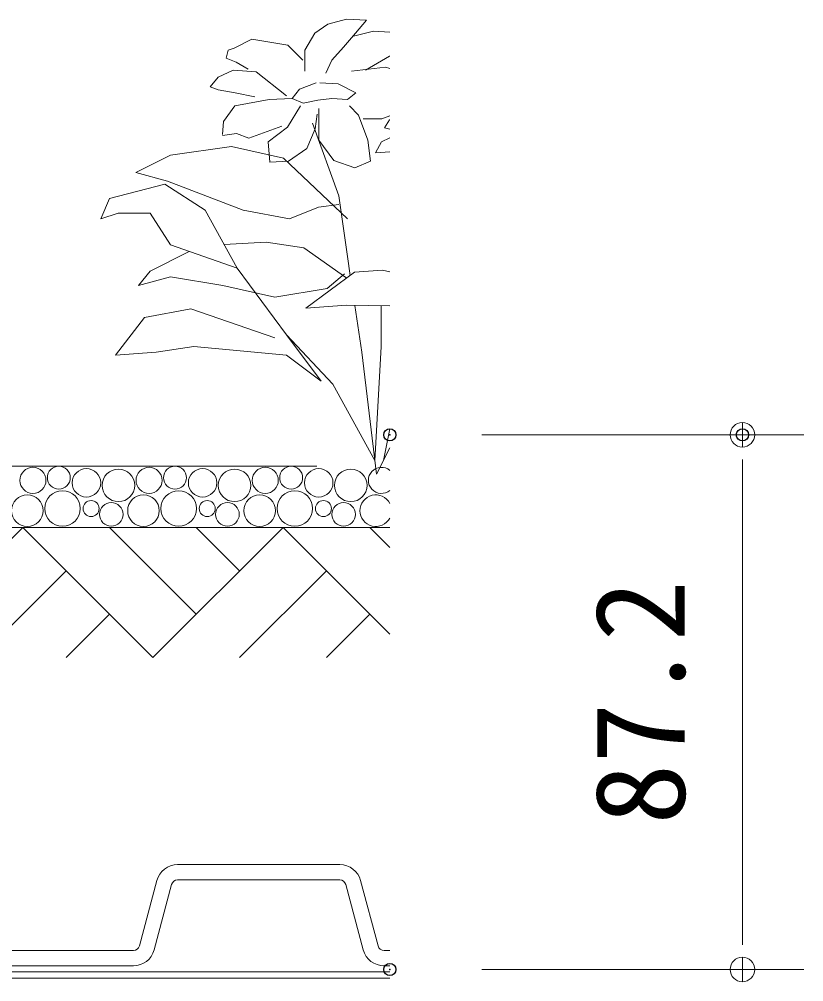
# Model space of a CAD drawing. Units: millimetres, scale not verified. Extents: x -1485 to 1485, y -1050 to 1050.
# Drawn here: x 653.9 to 781.8, y -169.4 to -12.4 of the extents above; entities that cross this region are included whole.
import ezdxf
from ezdxf.enums import TextEntityAlignment as Align

# ---------------------------------------------------------------- set-up
doc = ezdxf.new("R2010")
doc.units = ezdxf.units.MM
doc.header["$LTSCALE"] = 4
doc.header["$PDMODE"] = 32
doc.header["$PDSIZE"] = 2
doc.linetypes.add('USER1', pattern=[19.05, 12.7, -6.35])
for name, color, linetype, lineweight in [('0-0_0', 7, 'Continuous', 18), ('0-4_KUTAI', 3, 'Continuous', 18), ('0-B_sunpo', 7, 'Continuous', 18), ('0-D_ecom', 7, 'Continuous', 18), ('0-E_GREEN', 3, 'Continuous', 18)]:
    doc.layers.add(name, color=color, linetype=linetype, lineweight=lineweight)
doc.layers.add('0-2_DEFPOINTS', color=7, linetype='Continuous')
doc.styles.add('ＭＳ ゴシック', font='')
doc.styles.get('ＭＳ ゴシック').set_extended_font_data('MS Gothic')

# ---------------------------------------------------------------- blocks, each defined once
blk = doc.blocks.new('_Dot')
at = {"layer": '0-0_0'}
for p, q in [((-0.5, 0), (-1, 0)), ((0.25, 0), (-0.25, 0))]:
    blk.add_line(p, q, dxfattribs=at)
blk.add_circle((0, 0), 0.25, dxfattribs=at)
blk = doc.blocks.new('D6')
at = {"layer": '0-2_DEFPOINTS'}
for p in [(2199.33, 969.799), (2256.83, 969.799), (2199.33, 882.599)]:
    blk.add_point(p, dxfattribs=at)
at = {"layer": '0-B_sunpo'}
for p, q in [((2214.33, 969.799), (2266.83, 969.799)), ((2256.83, 890.599), (2256.83, 961.799)), ((2214.33, 882.599), (2266.83, 882.599))]:
    blk.add_line(p, q, dxfattribs=at)
at = {"layer": '0-B_sunpo', "xscale": 8, "yscale": 8}
for p, rotation in [((2256.83, 969.799), 90), ((2256.83, 882.599), 270)]:
    blk.add_blockref('_Dot', p, dxfattribs=dict(at, rotation=rotation))
at = {"layer": '0-B_sunpo', "style": 'ＭＳ ゴシック'}
blk.add_text('87.2', height=14.66, rotation=90, dxfattribs=at).set_placement((2251.83, 906.199), align=Align.BOTTOM_LEFT)

msp = doc.modelspace()

# ---------------------------------------------------------------- linework, layer by layer
at = {"layer": '0-4_KUTAI'}
msp.add_line((714.33, -168.801), (-424.846, -168.801), dxfattribs=at)
at = {"layer": '0-D_ecom', "color": 3, "linetype": 'USER1'}
msp.add_line((575.442, -85.301), (714.33, -85.301), dxfattribs=at)
at = {"layer": '0-D_ecom'}
for p, q in [((567.576, -95.301), (714.33, -95.301)), ((654.488, -95.301), (633.275, -116.514)), ((654.488, -95.301), (675.702, -116.514)), ((668.631, -95.301), (682.773, -109.443)), ((696.915, -95.301), (675.702, -116.514)), ((682.773, -95.301), (689.844, -102.372)), ((696.915, -95.301), (714.33, -112.716)), ((711.057, -95.301), (714.33, -98.574)), ((661.559, -102.372), (647.417, -116.514)), ((703.986, -102.372), (689.844, -116.514)), ((668.63, -109.443), (661.559, -116.514)), ((711.057, -109.443), (703.986, -116.514)), ((706.186, -150.301), (679.721, -150.301)), ((676.34, -152.895), (673.483, -163.56)), ((675.898, -164.207), (678.755, -153.542)), ((679.721, -152.801), (706.186, -152.801)), ((707.152, -153.542), (710.01, -164.207)), ((712.425, -163.56), (709.567, -152.895)), ((672.517, -164.301), (650.791, -164.301)), ((714.33, -164.301), (713.391, -164.301)), ((650.791, -166.801), (672.517, -166.801)), ((713.391, -166.801), (714.33, -166.801))]:
    msp.add_line(p, q, dxfattribs=at)
at = {"layer": '0-D_ecom', "color": 1}
msp.add_line((714.33, -167.801), (-256.346, -167.801), dxfattribs=at)
at = {"layer": '0-D_ecom'}
for centre, radius in [((656.133, -87.632), 2.127), ((660.352, -87.193), 1.865), ((664.857, -88.033), 2.322), ((670.08, -88.444), 2.658), ((675.076, -87.632), 2.127), ((679.295, -87.193), 1.865), ((683.799, -88.033), 2.322), ((689.023, -88.444), 2.658), ((694.018, -87.632), 2.127), ((698.237, -87.193), 1.865), ((702.742, -88.033), 2.322), ((707.965, -88.444), 2.658), ((660.953, -92.215), 2.903), ((679.896, -92.215), 2.903), ((698.839, -92.215), 2.903), ((655.217, -92.575), 2.579), ((665.617, -92.233), 1.311), ((674.16, -92.575), 2.579), ((684.559, -92.233), 1.311), ((693.103, -92.575), 2.579), ((703.502, -92.233), 1.311), ((668.907, -93.175), 1.925), ((687.85, -93.175), 1.925), ((706.793, -93.175), 1.925)]:
    msp.add_circle(centre, radius, dxfattribs=at)
for centre, radius, start, end in [((712.961, -87.632), 2.127, 49.92118, 310.07882), ((712.045, -92.575), 2.579, 27.63321, 332.36679), ((679.721, -153.801), 3.5, 90, 164.99996), ((706.186, -153.801), 3.5, 15.00004, 90), ((679.721, -153.801), 1, 90, 165.00003), ((706.186, -153.801), 1, 14.99997, 90), ((672.517, -163.301), 1, 270, 344.99996), ((672.517, -163.301), 3.5, 270, 345.00003), ((713.391, -163.301), 3.5, 194.99997, 270), ((713.391, -163.301), 1, 195.00004, 270)]:
    msp.add_arc(centre, radius, start, end, dxfattribs=at)
at = {"layer": '0-E_GREEN'}
for p, q in [((704.203, -13.24), (707.29, -12.428)), ((707.29, -12.428), (710.54, -12.59)), ((702.09, -14.702), (704.203, -13.24)), ((710.54, -12.59), (708.752, -14.702)), ((691.853, -15.677), (688.929, -17.14)), ((697.703, -16.652), (691.853, -15.677)), ((700.465, -17.465), (702.09, -14.702)), ((708.752, -14.702), (706.802, -16.977)), ((708.427, -15.19), (711.677, -14.377)), ((711.677, -14.377), (714.33, -14.517)), ((688.929, -17.14), (687.954, -17.465)), ((700.14, -19.09), (697.703, -16.652)), ((706.802, -16.977), (704.853, -19.09)), ((687.954, -17.465), (687.629, -18.765)), ((687.629, -18.765), (689.254, -19.415)), ((700.465, -20.877), (700.465, -17.465)), ((714.277, -18.44), (710.377, -20.715)), ((714.33, -18.431), (714.277, -18.44)), ((689.254, -19.415), (691.203, -20.552)), ((704.853, -19.09), (703.878, -21.202)), ((708.102, -20.877), (713.627, -20.227)), ((713.627, -20.227), (714.33, -20.441)), ((686.329, -21.852), (685.029, -23.477)), ((688.766, -20.715), (686.329, -21.852)), ((692.525, -20.981), (688.766, -20.715)), ((697.494, -24.897), (692.525, -20.981)), ((685.029, -23.477), (686.329, -23.964)), ((702.313, -22.788), (699.603, -23.843)), ((705.928, -22.939), (702.916, -22.788)), ((708.789, -24.445), (705.928, -22.939)), ((686.329, -23.964), (689.091, -24.452)), ((689.091, -24.452), (692.341, -25.102)), ((699.603, -23.843), (698.398, -25.349)), ((707.434, -25.499), (708.789, -24.445)), ((689.061, -26.553), (687.198, -29.099)), ((694.633, -25.499), (689.061, -26.553)), ((698.398, -25.349), (694.633, -25.499)), ((699.753, -26.553), (697.645, -30.017)), ((698.398, -25.349), (700.205, -26.101)), ((700.205, -26.101), (702.614, -25.65)), ((702.614, -25.65), (704.873, -25.349)), ((704.873, -25.349), (707.434, -25.499)), ((709.241, -28.059), (707.735, -26.553)), ((702.163, -30.318), (702.464, -27.909)), ((702.765, -27.005), (702.765, -32.125)), ((710.747, -32.125), (709.241, -28.059)), ((713.006, -28.662), (714.33, -28.166)), ((687.198, -29.099), (687.035, -31.211)), ((701.738, -29.383), (705.994, -41.206)), ((709.994, -28.662), (713.006, -28.662)), ((714.277, -28.839), (713.465, -30.139)), ((714.33, -28.811), (714.277, -28.839)), ((689.31, -31.049), (687.035, -31.374)), ((691.32, -31.824), (689.31, -31.049)), ((691.32, -31.824), (696.741, -29.866)), ((697.645, -30.017), (694.482, -32.427)), ((700.807, -33.481), (702.163, -30.318)), ((713.465, -30.139), (714.33, -30.37)), ((694.482, -32.427), (694.784, -35.74)), ((702.765, -32.125), (705.175, -35.438)), ((711.198, -35.589), (710.747, -32.125)), ((712.977, -32.414), (712.002, -34.201)), ((714.33, -31.769), (712.977, -32.414)), ((688.496, -33.166), (678.565, -34.585)), ((697.009, -35.058), (688.496, -33.166)), ((697.795, -35.589), (700.807, -33.481)), ((712.002, -34.201), (714.33, -34.056)), ((694.784, -35.74), (697.795, -35.589)), ((707.413, -44.989), (697.009, -35.058)), ((705.175, -35.438), (708.638, -36.643)), ((708.638, -36.643), (711.198, -35.589)), ((678.092, -38.841), (690.388, -43.57)), ((677.62, -39.314), (668.634, -41.679)), ((684.24, -43.57), (677.62, -39.314)), ((668.634, -41.679), (667.215, -44.989)), ((705.994, -41.206), (707.413, -51.137)), ((689.442, -53.029), (684.24, -43.57)), ((690.388, -43.57), (697.955, -44.989)), ((697.955, -44.989), (702.684, -43.097)), ((702.684, -43.097), (705.994, -42.624)), ((667.215, -44.989), (670.053, -44.043)), ((670.053, -44.043), (675.255, -44.043)), ((675.255, -44.043), (678.565, -49.245)), ((678.565, -49.245), (689.442, -53.029)), ((694.171, -48.772), (687.323, -49.175)), ((700.319, -49.718), (694.171, -48.772)), ((707.301, -54.647), (700.319, -49.718)), ((681.633, -50.312), (675.255, -53.501)), ((707.413, -51.137), (707.88, -54.221)), ((689.442, -53.029), (697.482, -63.906)), ((675.255, -53.501), (673.363, -55.866)), ((673.363, -55.866), (678.565, -54.447)), ((678.565, -54.447), (687.078, -55.866)), ((708.59, -53.7), (700.628, -59.55)), ((713.14, -53.375), (708.59, -53.7)), ((714.33, -53.639), (713.14, -53.375)), ((687.078, -55.866), (695.59, -57.758)), ((681.876, -59.649), (674.309, -61.068)), ((695.59, -64.378), (681.876, -59.649)), ((700.628, -59.55), (707.29, -59.062)), ((707.29, -59.062), (714.33, -59.19)), ((708.617, -59.086), (709.778, -66.743)), ((712.897, -59.164), (712.897, -65.838)), ((674.309, -61.068), (669.58, -67.216)), ((697.482, -63.906), (705.048, -71.945)), ((697.482, -63.906), (703.157, -71.472)), ((676.201, -66.743), (682.349, -65.797)), ((682.349, -65.797), (697.482, -67.216)), ((712.897, -65.838), (711.877, -84.379)), ((669.58, -67.216), (676.201, -66.743)), ((697.482, -67.216), (703.157, -71.472)), ((709.778, -66.743), (712.142, -86.605)), ((705.048, -71.945), (711.877, -84.379)), ((714.33, -79.203), (713.278, -84.379)), ((712.142, -86.605), (714.33, -82.317))]:
    msp.add_line(p, q, dxfattribs=at)
for points in [[(678.565, -34.585), (672.89, -37.422), (678.092, -38.841)], [(695.59, -57.758), (704.103, -56.339), (706.94, -53.974)]]:
    msp.add_lwpolyline(points, dxfattribs=at)

# ---------------------------------------------------------------- block references
at = {"layer": '0-B_sunpo'}
msp.add_blockref('D6', (-1485, -1050), dxfattribs=at)

doc.saveas('drawing.dxf')
